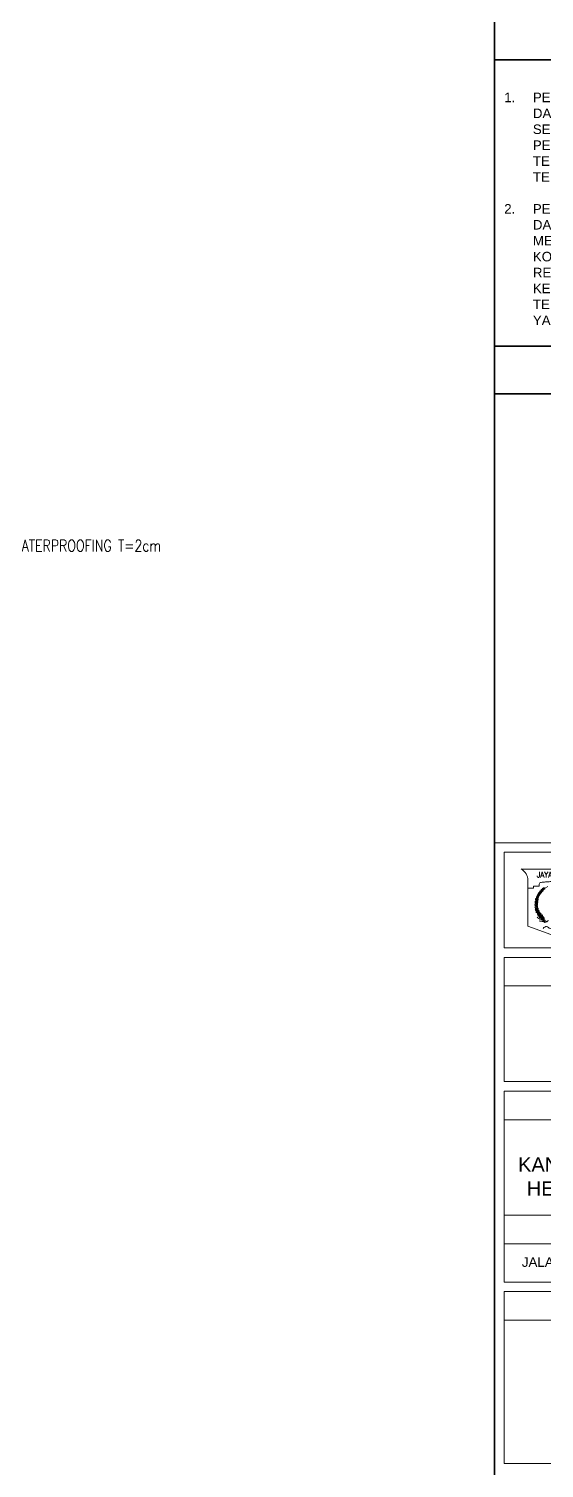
# Model space of a CAD drawing. Header units: millimetres. Extents: x -11 to 1625, y -267 to 180.
# Drawn here: x 1142.46 to 1153.25, y 86.5 to 116.65 of the extents above; entities that cross this region are included whole.
import ezdxf
from ezdxf import colors
from ezdxf.entities.mleader import LeaderData, LeaderLine
from ezdxf.enums import TextEntityAlignment as Align
from ezdxf.math import Vec2, Vec3

# ---------------------------------------------------------------- set-up
doc = ezdxf.new("R2010")
doc.units = ezdxf.units.MM
for name, color, linetype, lineweight in [('ars', 11, 'Continuous', 5), ('GRS KOP', 1, 'Continuous', 35), ('kop', 7, 'Continuous', 20), ('TEXT KETERANGAN', 7, 'Continuous', 9)]:
    doc.layers.add(name, color=color, linetype=linetype, lineweight=lineweight)
doc.styles.add('ATTR', font='romans.shx', dxfattribs={"width": 0.8, "height": 1.735066})
doc.styles.add('BARU', font='complex.shx')
doc.styles.get("Standard").update_dxf_attribs({"font": 'ARIALUNI.TTF'})

# ---------------------------------------------------------------- blocks, each defined once
blk = doc.blocks.new('kop')
at = {"layer": 'ars'}
for centre, radius, start, end in [((74.278, 35.315), 0.405, 114.0856, 237.6325), ((73.985, 35.56), 0.0488, 139.3679, 203.8292), ((73.904, 35.572), 0.0488, 319.3679, 23.8292), ((74.012, 35.589), 0.0488, 133.8416, 198.303), ((73.932, 35.609), 0.0488, 313.8416, 18.303), ((74.007, 35.547), 0.0488, 82.122, 146.5834), ((73.973, 35.622), 0.0488, 262.122, 326.5834), ((74.036, 35.612), 0.0439, 126.6239, 191.0853), ((73.967, 35.639), 0.0439, 306.6239, 11.0853), ((74.026, 35.575), 0.0439, 74.9043, 139.3657), ((74.005, 35.646), 0.0439, 254.9043, 319.3657), ((74, 35.656), 0.0352, 303.961, 8.4223), ((74.054, 35.632), 0.0352, 123.961, 188.4223), ((74.045, 35.603), 0.0352, 72.2414, 136.7027), ((74.03, 35.66), 0.0352, 252.2414, 316.7027), ((73.816, 35.253), 0.061, 2.2926, 66.7539), ((73.901, 35.312), 0.061, 182.2926, 246.7539), ((73.906, 35.362), 0.061, 172.3995, 236.8608), ((73.812, 35.319), 0.061, 352.3995, 56.8608), ((73.916, 35.414), 0.061, 164.619, 229.0804), ((73.817, 35.384), 0.061, 344.619, 49.0804), ((73.933, 35.316), 0.061, 120.6799, 185.1412), ((73.842, 35.364), 0.061, 300.6799, 5.1412), ((73.923, 35.456), 0.0488, 158.8649, 223.3262), ((73.936, 35.271), 0.061, 130.573, 195.0343), ((73.852, 35.424), 0.061, 292.8994, 357.3608), ((73.937, 35.365), 0.061, 112.8994, 177.3608), ((73.842, 35.44), 0.0488, 338.8649, 43.3262), ((73.837, 35.302), 0.061, 310.573, 15.0343), ((73.873, 35.469), 0.0488, 287.1453, 351.6066), ((73.935, 35.415), 0.0488, 107.1453, 171.6066), ((73.942, 35.493), 0.0488, 150.2996, 214.761), ((73.859, 35.489), 0.0488, 330.2996, 34.761), ((73.948, 35.451), 0.0488, 98.58, 163.0414), ((73.894, 35.513), 0.0488, 278.58, 343.0414), ((73.961, 35.528), 0.0488, 145.7989, 210.2603), ((73.879, 35.531), 0.0488, 325.7989, 30.2603), ((73.916, 35.552), 0.0488, 274.0793, 338.5407), ((73.965, 35.485), 0.0488, 94.0793, 158.5407), ((73.984, 35.517), 0.0488, 87.6483, 152.1096), ((73.943, 35.589), 0.0488, 267.6483, 332.1096), ((73.829, 35.191), 0.061, 12.6628, 77.1241), ((73.902, 35.264), 0.061, 192.6628, 257.1241), ((73.907, 35.225), 0.061, 200.2151, 264.6765), ((73.844, 35.143), 0.061, 20.2151, 84.6765), ((73.921, 35.183), 0.061, 206.1601, 270.6214), ((73.867, 35.095), 0.061, 26.1601, 90.6214), ((73.943, 35.23), 0.061, 140.9432, 205.4045), ((73.841, 35.243), 0.061, 320.9432, 25.4045), ((73.941, 35.145), 0.061, 208.508, 272.9693), ((73.891, 35.055), 0.061, 28.508, 92.9693), ((73.957, 35.19), 0.061, 140.9432, 205.4045), ((73.854, 35.203), 0.061, 320.9432, 25.4045), ((73.921, 35.015), 0.061, 40.0311, 104.4924), ((73.953, 35.113), 0.061, 220.0311, 284.4924), ((73.974, 35.153), 0.061, 146.9028, 211.3642), ((73.871, 35.155), 0.061, 326.9028, 31.3642), ((73.956, 34.978), 0.061, 49.2006, 113.662), ((73.971, 35.08), 0.061, 229.2006, 293.662), ((73.997, 35.115), 0.061, 146.6953, 211.1566), ((73.893, 35.117), 0.061, 326.6953, 31.1566), ((74.021, 35.084), 0.061, 144.8635, 209.3249), ((73.918, 35.089), 0.061, 324.8635, 29.3249), ((73.99, 34.949), 0.061, 44.4223, 108.8836), ((74.014, 35.049), 0.061, 224.4223, 288.8836), ((74.049, 35.054), 0.061, 144.4903, 208.9516), ((73.946, 35.059), 0.061, 324.4903, 28.9516), ((74.08, 35.031), 0.061, 156.1803, 220.6416), ((73.978, 35.016), 0.061, 336.1803, 40.6416)]:
    blk.add_arc(centre, radius, start, end, dxfattribs=at)
at = {"layer": 'GRS KOP'}
for p, q in [((73, 1), (73, 54)), ((73, 53), (83, 53)), ((73, 47), (83, 47)), ((73, 46), (83, 46))]:
    blk.add_line(p, q, dxfattribs=at)
at = {"layer": 'kop'}
for p, q in [((83, 36.6), (73, 36.6)), ((73.2, 34.4), (73.2, 36.4)), ((82.8, 36.4), (73.2, 36.4)), ((82.8, 34.4), (73.2, 34.4)), ((73.2, 31.6), (73.2, 34.2)), ((82.8, 34.2), (73.2, 34.2)), ((82.8, 33.6), (73.2, 33.6)), ((82.8, 31.6), (73.2, 31.6)), ((73.2, 27.4), (73.2, 31.4)), ((82.8, 31.4), (73.2, 31.4)), ((82.8, 30.8), (73.2, 30.8)), ((82.8, 28.8), (73.2, 28.8)), ((82.8, 28.2), (73.2, 28.2)), ((82.8, 27.4), (73.2, 27.4)), ((73.2, 23.6), (73.2, 27.2)), ((82.8, 27.2), (73.2, 27.2)), ((82.8, 26.6), (73.2, 26.6)), ((82.8, 23.6), (73.2, 23.6))]:
    blk.add_line(p, q, dxfattribs=at)
at = {"layer": 'kop', "color": 5}
for p, q in [((74.955, 36.05), (73.555, 36.05)), ((73.695, 35.81), (73.695, 34.85)), ((73.695, 35.65), (73.815, 35.65)), ((73.815, 35.69), (73.815, 35.65)), ((73.815, 35.69), (73.935, 35.69)), ((73.935, 35.73), (73.935, 35.69)), ((73.695, 34.85), (74.255, 34.65))]:
    blk.add_line(p, q, dxfattribs=at)
for centre, radius, start, end in [((73.419, 35.81), 0.276, 0, 60.5129), ((73.975, 35.73), 0.04, 90, 180)]:
    blk.add_arc(centre, radius, start, end, dxfattribs=at)
for points in [[(74.255, 35.83), (74.232, 35.807), (74.2, 35.793), (74.12, 35.782), (74.046, 35.777), (73.975, 35.77)], [(74.023, 34.99), (74.006, 34.984), (73.974, 34.992), (73.925, 35.01), (73.891, 35.041)], [(74.038, 34.971), (74.016, 34.967), (73.997, 34.959), (73.964, 34.956), (73.932, 34.964)], [(74.082, 34.965), (74.066, 34.956), (74.034, 34.952), (74.006, 34.952), (73.992, 34.948)], [(74.015, 34.807), (74.089, 34.844), (74.162, 34.807), (74.249, 34.833), (74.326, 34.809), (74.4, 34.83), (74.45, 34.817)], [(74.125, 34.97), (74.104, 34.959), (74.093, 34.947), (74.051, 34.932), (74.033, 34.937)]]:
    blk.add_spline(points, degree=3, dxfattribs=at)
at = {"layer": 'kop', "color": 5, "style": 'BARU', "width": 0.9}
blk.add_text('JAYA RAYA', height=0.12, dxfattribs=at).set_placement((74.255, 35.93), align=Align.MIDDLE)
at = {"layer": 'kop'}
blk.add_text('JALAN ARABIKA 3 PONDOK KOPI, DURENSAWIT, JAKARTA TIMUR', height=0.2, dxfattribs=at).set_placement((77.986, 27.8), align=Align.MIDDLE)
at = {"layer": 'kop', "insert": (73.2, 49.875), "char_height": 0.2, "width": 9.6, "attachment_point": 4}
blk.add_mtext('\\pi-0.6,l0.6,t0.6;1.^IPENGESAHAN  DINAS PERUMAHAN DAN GEDUNG PEMERINTAH DAERAH KOTA ADMINISTRASI JAKARTA TIMUR ADALAH HANYA SEBATAS KONTROL TERHADAP KESESUAIAN DENGAN REGULASI PERIZINAN DAN PEMENUHAN TERHADAP STANDAR DAN KAIDAH TEKNIS PERENCANAAN YANG BERLAKU, SERTA PEMENUHAN TERHADAP KEBUTUHAN FUNGSI BANGUNAN.\\P\\P2.^IPENGESAHAN  DINAS PERUMAHAN DAN GEDUNG PEMERINTAH DAERAH KOTA ADMINISTRASI JAKARTA TIMUR, TIDAK MEMINDAHKAN TANGGUNG JAWAB PROFESI SEBAGAI KONSULTAN PERENCANA. TANGGUNG JAWAB PROFESI DAN RESIKO SANKSI APABILA TERJADI KEGAGALAN BANGUNAN ATAU KEGAGALAN PEKERJAAN KONSTRUKSI TETAP MELEKAT PADA TENAGA AHLI DAN BADAN USAHA KONSULTAN PERENCANA YANG MEMBUAT PRODUK PERENCANAAN.', dxfattribs=at)
at = {"layer": 'kop', "insert": (73.464, 30.51), "char_height": 0.3, "attachment_point": 1}
blk.add_mtext_dynamic_manual_height_columns('\\pi1.446;PERENCANAAN REHAB TOTAL \\P\\pi0.026798;KANTOR LURAH PONDOK KOPI BERKONSEP \\P\\pi0.21087;HEMAT ENERGI DAN RAMAH LINGKUNGAN', width=9.06362, gutter_width=1.5, heights=[0], dxfattribs=at)
at = {"layer": 'kop', "style": 'BARU', "flags": 4}
for p, height in [((73.8, 5.4), 0.35), ((80.303, 5.382), 0.25), ((73.8, 4.9), 0.35), ((80.303, 4.882), 0.25), ((73.8, 4.4), 0.35), ((80.303, 4.382), 0.25)]:
    blk.add_attdef('-', p, '', height=height, dxfattribs=at)
at = {"layer": 'kop', "flags": 4}
for tag, p in [('AR-00', (78.057, 2.648)), ('00', (81.238, 2.647))]:
    blk.add_attdef(tag, text='', height=0.35, dxfattribs=at).set_placement(p, align=Align.MIDDLE)

msp = doc.modelspace()

# ---------------------------------------------------------------- block references
at = {"layer": 'kop'}
msp.add_blockref('kop', (1079.214162, 62.9999999), dxfattribs=at)

# ---------------------------------------------------------------- leaders
at = {"layer": 'TEXT KETERANGAN'}
ml = msp.add_multileader_mtext('Standard', dxfattribs=at)
ml.set_content('{\\C90;DAK BETON LAPIS WATERPROOFING T=2cm}', color=256, style='ATTR')
ml.set_leader_properties()
ml.build(insert=Vec2(0, 0))
ml.multileader.update_dxf_attribs({"text_left_attachment_type": 2, "text_right_attachment_type": 2, "dogleg_length": 2.367, "arrow_head_size": 0.2110034})
ctx = ml.context
ctx.base_point, ctx.char_height, ctx.arrow_head_size, ctx.landing_gap_size, ctx.plane_origin = Vec3(1139.605814, 105.8230199), 0.24, 0.2110034, 0.1055017, Vec3(1142.3337803, 105.5378915)
ctx.left_attachment, ctx.right_attachment = 2, 2
notes = []
notes.append((ctx, [(0, (1, 1, 0), (1137.1138007, 105.8230199), (1, 0), 2.4920133, [(0, [(1136.2138007, 104.0472665)], 0, [])])]))
ctx.mtext.insert, ctx.mtext.flow_direction = Vec3(1139.7113157, 105.9430199), 5
for ctx, leaders in notes:
    for number, flags, end, landing, length, lines in leaders:
        leader = LeaderData()
        leader.index, (leader.has_last_leader_line, leader.has_dogleg_vector, leader.attachment_direction) = number, flags
        leader.last_leader_point, leader.dogleg_vector, leader.dogleg_length = Vec3(end), Vec3(landing), length
        for number, points, colour, breaks in lines:
            line = LeaderLine()
            line.index, line.vertices, line.color, line.breaks = number, Vec3.list(points), colors.encode_raw_color(colour), breaks
            leader.lines.append(line)
        ctx.leaders.append(leader)

doc.saveas('drawing.dxf')
